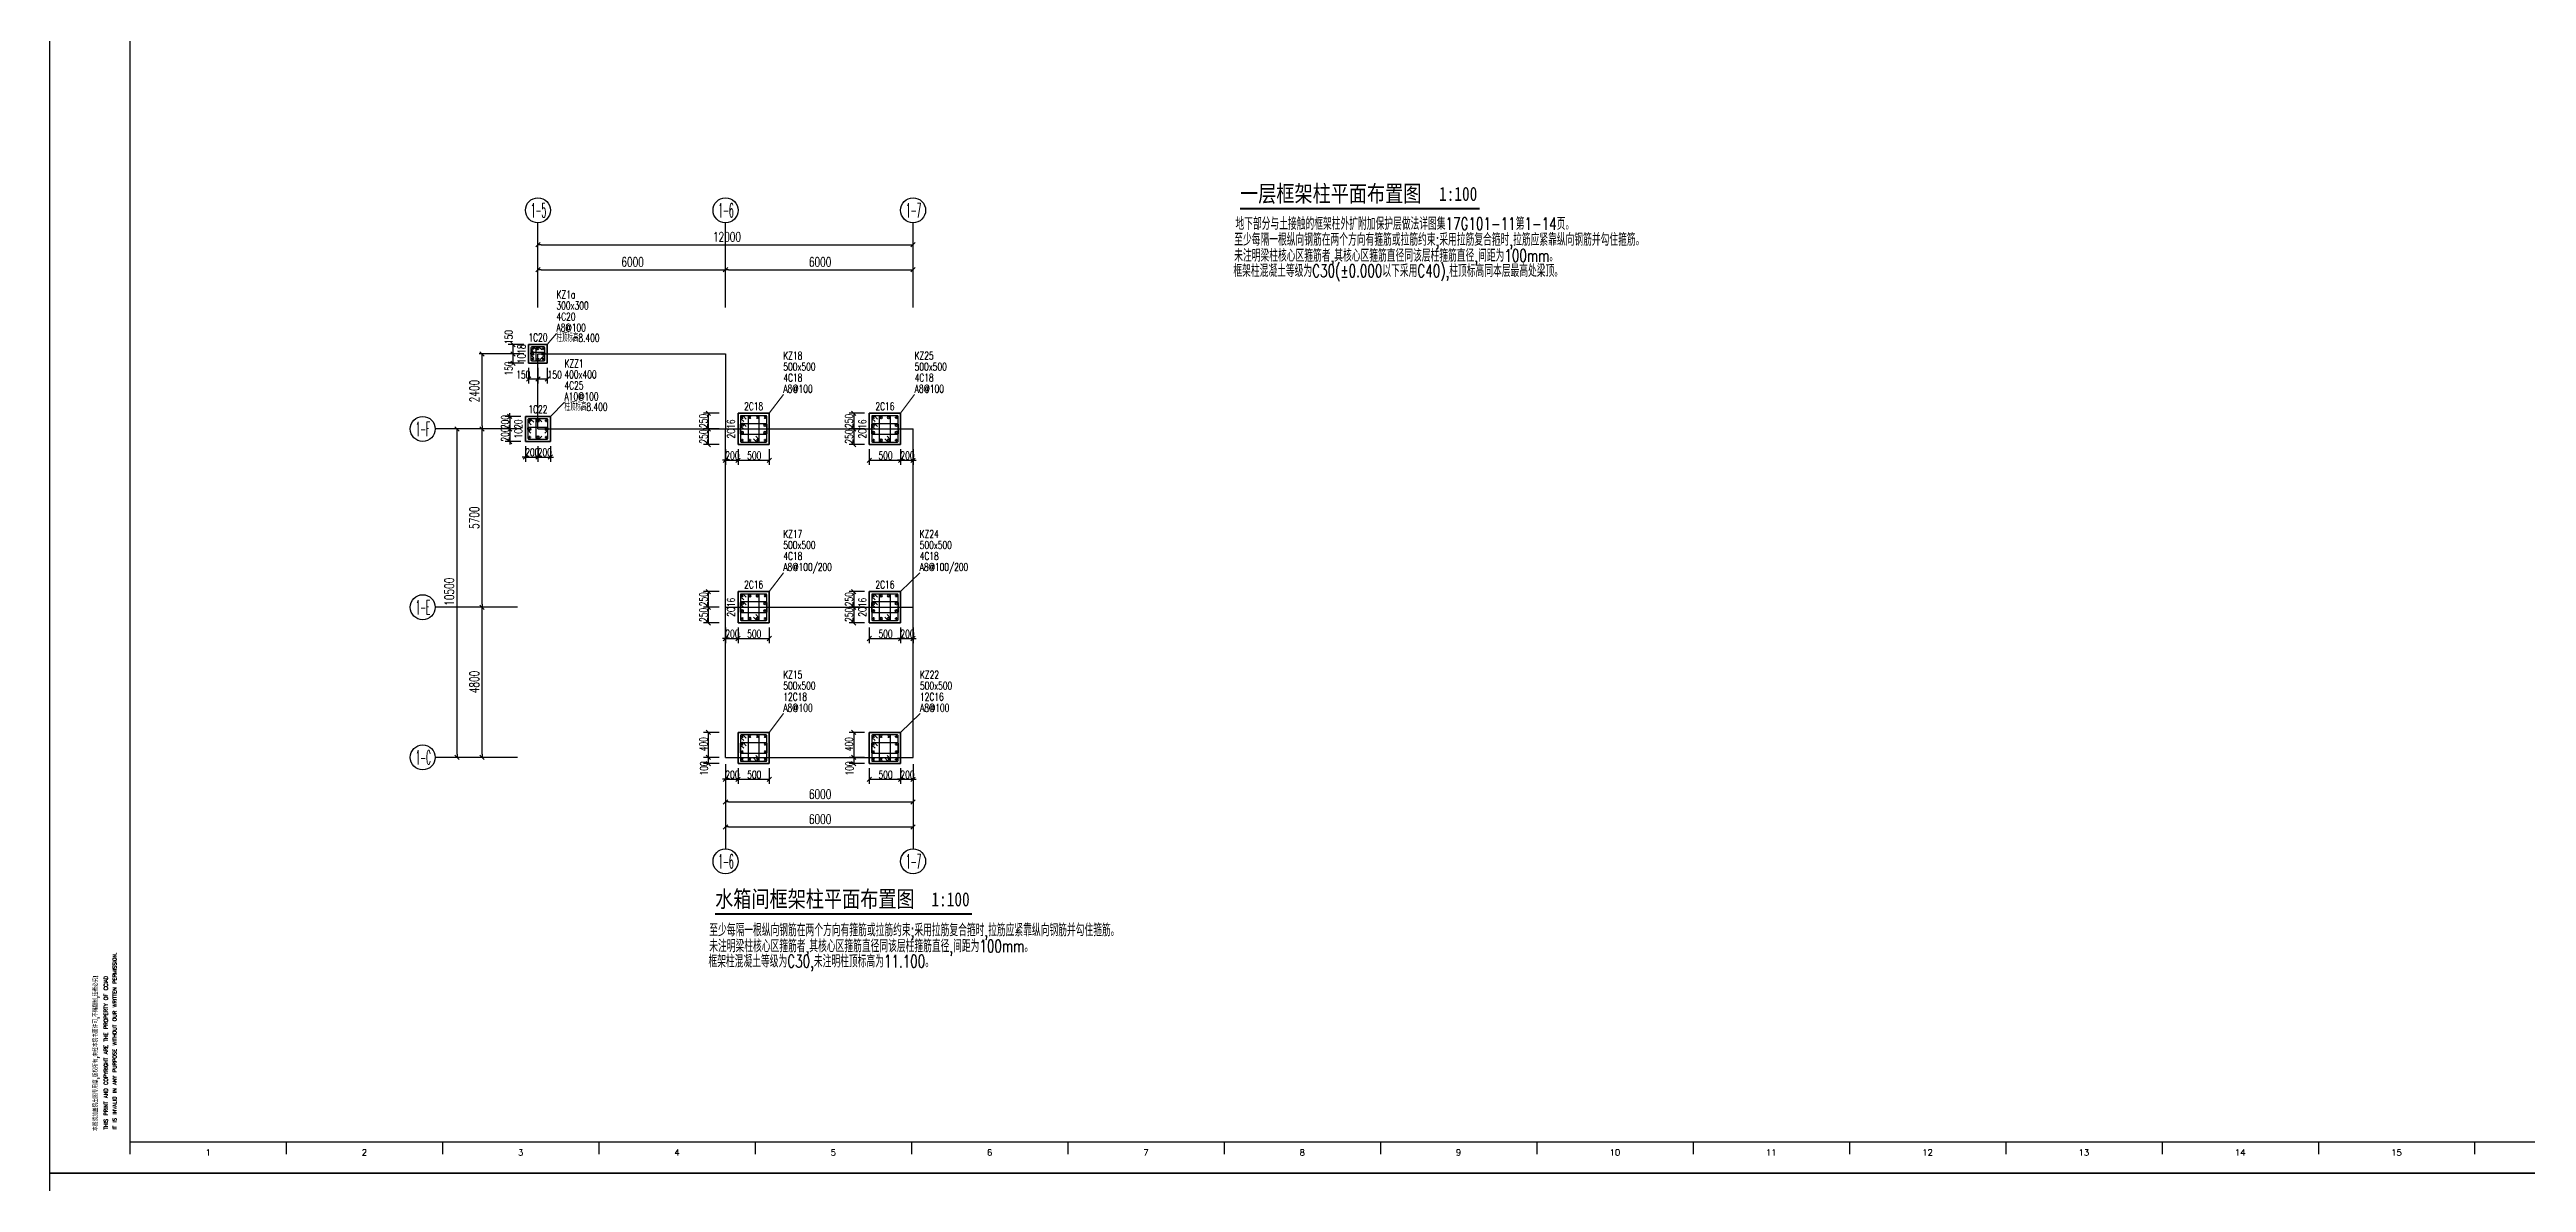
# Model space of a CAD drawing. Header units: inches. Extents: x 18712 to 314639, y 0 to 420500.
# Drawn here: x 18712 to 97940, y 167902 to 204118 of the extents above; entities that cross this region are included whole.
import ezdxf
from ezdxf.enums import TextEntityAlignment as Align
from ezdxf.lldxf.tags import DXFTag

# ---------------------------------------------------------------- set-up
doc = ezdxf.new("R2010")
doc.units = ezdxf.units.IN
doc.header["$LTSCALE"] = 1000
doc.header["$MEASUREMENT"] = 0
doc.layers.get('0').update_dxf_attribs({"true_color": 0xffffff})
for name, color, linetype, true_color in [('AXIS_TEXT', 7, 'Continuous', 0xffffff), ('DIM', 3, 'Continuous', 0x00ff00), ('DIM_SYMB', 3, 'Continuous', 0x00ff00), ('DOTE', 1, 'DOTE', 0xff0000), ('NUM', 7, 'Continuous', 0xffffff), ('PUB_TEXT', 7, 'Continuous', 0xffffff), ('TK', 7, 'Continuous', 0xffffff), ('TK-TEXT', 4, 'Continuous', 0x00ffff), ('ZG-图号', 2, 'Continuous', 0xffff00), ('ZG-图名', 1, 'Continuous', 0xff0000), ('ZG-图框层', 4, 'Continuous', 0x00ffff), ('柱原位标注', 7, 'Continuous', 0xffffff), ('柱名称编号', 2, 'Continuous', 0xffff00), ('柱尺寸标注', 3, 'Continuous', 0x00ff00), ('柱标注引线', 2, 'Continuous', 0xffff00), ('柱箍筋', 1, 'Continuous', 0xff0000), ('柱纵筋', 1, 'Continuous', 0xff0000), ('柱集中标注', 2, 'Continuous', 0xffff00), ('砼柱', 2, 'Continuous', 0xffff00)]:
    doc.layers.add(name, color=color, linetype=linetype, true_color=true_color)
doc.styles.add('-宋体', font='simsun.ttc', dxfattribs={"height": 0.2, "bigfont": 'gbcbig.shx'})
doc.styles.add('_TCH_AXIS', font='txt.shx', dxfattribs={"height": 0.2, "bigfont": 'GBCBIG.shx'})
doc.styles.add('CCIAD-图框(会签栏)', font='txt.shx', dxfattribs={"height": 0.2, "bigfont": 'gbcbig.shx'})
doc.styles.add('ISOCP', font='txt.shx', dxfattribs={"height": 0.2, "bigfont": 'gbcbig.shx'})
doc.styles.add('TSSD_Dimension', font='txt.shx', dxfattribs={"height": 0.2, "bigfont": 'gbcbig.shx'})
doc.styles.add('TSSD_Norm', font='txt.shx', dxfattribs={"height": 0.2, "bigfont": 'gbcbig.shx'})
doc.styles.add('TSSD_Rein', font='txt.shx', dxfattribs={"height": 0.2, "bigfont": 'gbcbig.shx'})
tags = doc.linetypes.add('DOTE', pattern=[2.42, 2, -0.2, 0.02, -0.2]).pattern_tags.tags
tags[10:11] = [DXFTag(74, 4), DXFTag(75, 0), DXFTag(340, '0'), DXFTag(46, 0.0), DXFTag(50, 0.0), DXFTag(44, 0.0), DXFTag(45, 0.0)]
tags[8:9] = [DXFTag(74, 4), DXFTag(75, 0), DXFTag(340, '0'), DXFTag(46, 0.0), DXFTag(50, 0.0), DXFTag(44, 0.0), DXFTag(45, 0.0)]
tags[6:7] = [DXFTag(74, 4), DXFTag(75, 0), DXFTag(340, '0'), DXFTag(46, 0.0), DXFTag(50, 0.0), DXFTag(44, 0.0), DXFTag(45, 0.0)]
tags[4:5] = [DXFTag(74, 4), DXFTag(75, 0), DXFTag(340, '0'), DXFTag(46, 0.0), DXFTag(50, 0.0), DXFTag(44, 0.0), DXFTag(45, 0.0)]

# ---------------------------------------------------------------- blocks, each defined once
blk = doc.blocks.new('A$C6f5e09ec')
at = {"layer": 'DIM', "lineweight": -3}
for p, q in [((-96878, -55426), (-96878, -52721)), ((-90878, -55426), (-90878, -52721)), ((-84878, -55426), (-84878, -52721)), ((-97534, -59310), (-100163, -59310)), ((-97534, -65010), (-100163, -65010)), ((-97534, -69810), (-100163, -69810)), ((-90878, -70029), (-90878, -72734)), ((-84878, -70029), (-84878, -72734))]:
    blk.add_line(p, q, dxfattribs=at)
at = {"layer": 'DIM', "color": 3, "lineweight": -3, "true_color": 0x00ff00}
for p, q in [((-96808, -53351), (-96948, -53491)), ((-96878, -54755), (-96878, -53321)), ((-96778, -53421), (-96878, -53421)), ((-96778, -53421), (-84978, -53421)), ((-84978, -53421), (-84878, -53421)), ((-84948, -53491), (-84808, -53351)), ((-84878, -54755), (-84878, -53321)), ((-96808, -54151), (-96948, -54291)), ((-96878, -55176), (-96878, -54121)), ((-96778, -54221), (-96878, -54221)), ((-96778, -54221), (-90978, -54221)), ((-90978, -54221), (-90878, -54221)), ((-90948, -54291), (-90808, -54151)), ((-90808, -54151), (-90948, -54291)), ((-90878, -55176), (-90878, -54121)), ((-90878, -55176), (-90878, -54121)), ((-90778, -54221), (-90878, -54221)), ((-90778, -54221), (-84978, -54221)), ((-84978, -54221), (-84878, -54221)), ((-84948, -54291), (-84808, -54151)), ((-84878, -55176), (-84878, -54121)), ((-97784, -56910), (-98763, -56910)), ((-98593, -56980), (-98733, -56840)), ((-98663, -57010), (-98663, -56910)), ((-98663, -59210), (-98663, -57010)), ((-97987, -59310), (-99563, -59310)), ((-99393, -59380), (-99533, -59240)), ((-99463, -59410), (-99463, -59310)), ((-99463, -69710), (-99463, -59410)), ((-97784, -59310), (-98763, -59310)), ((-97784, -59310), (-98763, -59310)), ((-98593, -59380), (-98733, -59240)), ((-98733, -59240), (-98593, -59380)), ((-98663, -59210), (-98663, -59310)), ((-98663, -59410), (-98663, -59310)), ((-98663, -64910), (-98663, -59410)), ((-98593, -65080), (-98733, -64940)), ((-98733, -64940), (-98593, -65080)), ((-98663, -64910), (-98663, -65010)), ((-97784, -65010), (-98763, -65010)), ((-97784, -65010), (-98763, -65010)), ((-98663, -65110), (-98663, -65010)), ((-98663, -69710), (-98663, -65110)), ((-99463, -69710), (-99463, -69810)), ((-98663, -69710), (-98663, -69810)), ((-97784, -69810), (-99563, -69810)), ((-99533, -69740), (-99393, -69880)), ((-97784, -69810), (-98763, -69810)), ((-98733, -69740), (-98593, -69880)), ((-90878, -70279), (-90878, -71334)), ((-84878, -70279), (-84878, -71334)), ((-90808, -71164), (-90948, -71304)), ((-90878, -70835), (-90878, -72134)), ((-90778, -71234), (-90878, -71234)), ((-90778, -71234), (-84978, -71234)), ((-84978, -71234), (-84878, -71234)), ((-84948, -71304), (-84808, -71164)), ((-84878, -70835), (-84878, -72134)), ((-90808, -71964), (-90948, -72104)), ((-90778, -72034), (-90878, -72034)), ((-90778, -72034), (-84978, -72034)), ((-84978, -72034), (-84878, -72034)), ((-84948, -72104), (-84808, -71964))]:
    blk.add_line(p, q, dxfattribs=at)
for centre in [(-96878, -52321), (-90878, -52321), (-84878, -52321), (-100563, -59310), (-100563, -65010), (-100563, -69810), (-90878, -73134), (-84878, -73134)]:
    blk.add_circle(centre, 400, dxfattribs=at)
at = {"layer": 'DIM_SYMB', "lineweight": -3}
for p, q in [((-74419, -52251), (-66757, -52251)), ((-74419, -52271), (-66757, -52271)), ((-91210, -74802), (-82994, -74802)), ((-91210, -74822), (-82994, -74822))]:
    blk.add_line(p, q, dxfattribs=at)
at = {"layer": 'DOTE', "lineweight": -3}
for p, q in [((-96878, -59310), (-96878, -56910)), ((-96878, -56910), (-90878, -56910)), ((-90878, -56910), (-90878, -59310)), ((-96878, -59310), (-90878, -59310)), ((-90878, -65010), (-90878, -59310)), ((-90878, -59310), (-87878, -59310)), ((-87878, -59310), (-84878, -59310)), ((-84878, -65010), (-84878, -59310)), ((-90878, -65010), (-87878, -65010)), ((-90878, -69810), (-90878, -65010)), ((-87878, -65010), (-84878, -65010)), ((-84878, -69810), (-84878, -65010)), ((-90878, -69810), (-87878, -69810)), ((-87878, -69810), (-84878, -69810))]:
    blk.add_line(p, q, dxfattribs=at)
at = {"layer": 'TK', "lineweight": -3}
for p, q in [((-109929, 0), (-109929, -82100)), ((-109929, -81709), (-109929, -82100)), ((-109929, -82100), (-109929, -82491)), ((-109929, -82100), (5471, -82100)), ((-104929, -82100), (-104929, -82491)), ((-99929, -82100), (-99929, -82491)), ((-94929, -82100), (-94929, -82491)), ((-89929, -82100), (-89929, -82491)), ((-84929, -82100), (-84929, -82491)), ((-79929, -82100), (-79929, -82491)), ((-74929, -82100), (-74929, -82491)), ((-69929, -82100), (-69929, -82491)), ((-64929, -82100), (-64929, -82491)), ((-59929, -82100), (-59929, -82491)), ((-54929, -82100), (-54929, -82491)), ((-49929, -82100), (-49929, -82491)), ((-44929, -82100), (-44929, -82491)), ((-39929, -82100), (-39929, -82491)), ((-34929, -82100), (-34929, -82491))]:
    blk.add_line(p, q, dxfattribs=at)
at = {"layer": 'ZG-图框层', "lineweight": -3}
for p, q in [((-109929, 0), (-109929, -82100)), ((-109929, -82100), (5471, -82100))]:
    blk.add_line(p, q, dxfattribs=at)
at = {"layer": '柱尺寸标注', "color": 3, "lineweight": -3, "true_color": 0x00ff00}
for p, q in [((-97328, -56610), (-97828, -56610)), ((-97328, -56910), (-97828, -56910)), ((-97328, -56910), (-97828, -56910)), ((-97678, -56610), (-97678, -56910)), ((-97678, -56910), (-97678, -57210)), ((-97328, -57210), (-97828, -57210)), ((-97178, -57360), (-97178, -57860)), ((-97178, -57710), (-96878, -57710)), ((-96878, -57360), (-96878, -57860)), ((-96878, -57360), (-96878, -57860)), ((-96878, -57710), (-96578, -57710)), ((-96578, -57360), (-96578, -57860)), ((-97428, -58910), (-97928, -58910)), ((-97428, -59310), (-97928, -59310)), ((-97428, -59310), (-97928, -59310)), ((-97778, -58910), (-97778, -58810)), ((-97778, -58910), (-97778, -59310)), ((-97778, -59310), (-97778, -59210)), ((-97778, -59310), (-97778, -59410)), ((-97778, -59310), (-97778, -59710)), ((-91081, -58810), (-91581, -58810)), ((-91081, -59310), (-91581, -59310)), ((-91081, -59310), (-91581, -59310)), ((-91431, -58810), (-91431, -59310)), ((-91431, -59310), (-91431, -59810)), ((-86428, -58810), (-86928, -58810)), ((-86428, -59310), (-86928, -59310)), ((-86428, -59310), (-86928, -59310)), ((-86778, -58810), (-86778, -59310)), ((-86778, -59310), (-86778, -59810)), ((-97428, -59710), (-97928, -59710)), ((-97778, -59710), (-97778, -59810)), ((-97278, -60210), (-97378, -60210)), ((-97278, -59860), (-97278, -60360)), ((-97278, -60210), (-96878, -60210)), ((-96878, -60210), (-96978, -60210)), ((-96878, -59860), (-96878, -60360)), ((-96878, -59860), (-96878, -60360)), ((-96878, -60210), (-96778, -60210)), ((-96878, -60210), (-96478, -60210)), ((-96478, -59860), (-96478, -60360)), ((-96478, -60210), (-96378, -60210)), ((-91081, -59810), (-91581, -59810)), ((-90878, -59960), (-90878, -60460)), ((-90478, -59960), (-90478, -60460)), ((-90478, -59960), (-90478, -60460)), ((-89478, -59960), (-89478, -60460)), ((-86428, -59810), (-86928, -59810)), ((-86278, -59960), (-86278, -60460)), ((-85278, -59960), (-85278, -60460)), ((-85278, -59960), (-85278, -60460)), ((-84878, -59960), (-84878, -60460)), ((-90878, -60310), (-90978, -60310)), ((-90878, -60310), (-90478, -60310)), ((-90478, -60310), (-90378, -60310)), ((-90478, -60310), (-89478, -60310)), ((-86278, -60310), (-85278, -60310)), ((-85278, -60310), (-85378, -60310)), ((-85278, -60310), (-84878, -60310)), ((-84878, -60310), (-84778, -60310)), ((-91081, -64510), (-91581, -64510)), ((-91431, -64510), (-91431, -65010)), ((-86428, -64510), (-86928, -64510)), ((-86778, -64510), (-86778, -65010)), ((-91081, -65010), (-91581, -65010)), ((-91081, -65010), (-91581, -65010)), ((-91081, -65510), (-91581, -65510)), ((-91431, -65010), (-91431, -65510)), ((-90878, -65660), (-90878, -66160)), ((-90478, -65660), (-90478, -66160)), ((-90478, -65660), (-90478, -66160)), ((-89478, -65660), (-89478, -66160)), ((-86428, -65010), (-86928, -65010)), ((-86428, -65010), (-86928, -65010)), ((-86428, -65510), (-86928, -65510)), ((-86778, -65010), (-86778, -65510)), ((-86278, -65660), (-86278, -66160)), ((-85278, -65660), (-85278, -66160)), ((-85278, -65660), (-85278, -66160)), ((-84878, -65660), (-84878, -66160)), ((-90878, -66010), (-90978, -66010)), ((-90878, -66010), (-90478, -66010)), ((-90478, -66010), (-90378, -66010)), ((-90478, -66010), (-89478, -66010)), ((-86278, -66010), (-85278, -66010)), ((-85278, -66010), (-85378, -66010)), ((-85278, -66010), (-84878, -66010)), ((-84878, -66010), (-84778, -66010)), ((-91081, -69010), (-91581, -69010)), ((-91431, -69010), (-91431, -69810)), ((-86428, -69010), (-86928, -69010)), ((-86778, -69010), (-86778, -69810)), ((-91081, -69810), (-91581, -69810)), ((-91081, -69810), (-91581, -69810)), ((-91081, -70010), (-91581, -70010)), ((-91431, -69810), (-91431, -70010)), ((-90878, -70510), (-90978, -70510)), ((-90878, -70160), (-90878, -70660)), ((-90878, -70510), (-90478, -70510)), ((-90478, -70160), (-90478, -70660)), ((-90478, -70160), (-90478, -70660)), ((-90478, -70510), (-90378, -70510)), ((-90478, -70510), (-89478, -70510)), ((-89478, -70160), (-89478, -70660)), ((-86428, -69810), (-86928, -69810)), ((-86428, -69810), (-86928, -69810)), ((-86428, -70010), (-86928, -70010)), ((-86778, -69810), (-86778, -70010)), ((-86278, -70160), (-86278, -70660)), ((-86278, -70510), (-85278, -70510)), ((-85278, -70510), (-85378, -70510)), ((-85278, -70160), (-85278, -70660)), ((-85278, -70160), (-85278, -70660)), ((-85278, -70510), (-84878, -70510)), ((-84878, -70160), (-84878, -70660)), ((-84878, -70510), (-84778, -70510))]:
    blk.add_line(p, q, dxfattribs=at)
at = {"layer": '柱尺寸标注', "color": 3, "linetype": 'ByBlock', "lineweight": -3, "true_color": 0x00ff00}
for p, q in [((-97608, -56681), (-97749, -56540)), ((-97749, -56840), (-97608, -56981)), ((-97608, -56981), (-97749, -56840)), ((-97749, -57140), (-97608, -57281)), ((-97108, -57640), (-97249, -57781)), ((-96949, -57781), (-96808, -57640)), ((-96808, -57640), (-96949, -57781)), ((-96649, -57781), (-96508, -57640)), ((-97849, -58840), (-97708, -58981)), ((-97708, -59381), (-97849, -59240)), ((-97849, -59240), (-97708, -59381)), ((-91361, -58881), (-91502, -58740)), ((-91502, -59240), (-91361, -59381)), ((-91361, -59381), (-91502, -59240)), ((-86708, -58881), (-86849, -58740)), ((-86849, -59240), (-86708, -59381)), ((-86708, -59381), (-86849, -59240)), ((-97708, -59781), (-97849, -59640)), ((-97349, -60281), (-97208, -60140)), ((-96808, -60140), (-96949, -60281)), ((-96949, -60281), (-96808, -60140)), ((-96408, -60140), (-96549, -60281)), ((-91502, -59740), (-91361, -59881)), ((-86849, -59740), (-86708, -59881)), ((-90949, -60381), (-90808, -60240)), ((-90408, -60240), (-90549, -60381)), ((-90408, -60240), (-90549, -60381)), ((-89549, -60381), (-89408, -60240)), ((-86208, -60240), (-86349, -60381)), ((-85349, -60381), (-85208, -60240)), ((-85349, -60381), (-85208, -60240)), ((-84808, -60240), (-84949, -60381)), ((-91361, -64581), (-91502, -64440)), ((-91502, -64940), (-91361, -65081)), ((-91361, -65081), (-91502, -64940)), ((-86708, -64581), (-86849, -64440)), ((-86849, -64940), (-86708, -65081)), ((-86708, -65081), (-86849, -64940)), ((-91502, -65440), (-91361, -65581)), ((-86849, -65440), (-86708, -65581)), ((-90949, -66081), (-90808, -65940)), ((-90408, -65940), (-90549, -66081)), ((-90408, -65940), (-90549, -66081)), ((-89549, -66081), (-89408, -65940)), ((-86208, -65940), (-86349, -66081)), ((-85349, -66081), (-85208, -65940)), ((-85349, -66081), (-85208, -65940)), ((-84808, -65940), (-84949, -66081)), ((-91361, -69081), (-91502, -68940)), ((-86708, -69081), (-86849, -68940)), ((-91502, -69740), (-91361, -69881)), ((-91361, -69881), (-91502, -69740)), ((-91502, -69940), (-91361, -70081)), ((-90949, -70581), (-90808, -70440)), ((-90408, -70440), (-90549, -70581)), ((-90408, -70440), (-90549, -70581)), ((-89549, -70581), (-89408, -70440)), ((-86849, -69740), (-86708, -69881)), ((-86708, -69881), (-86849, -69740)), ((-86849, -69940), (-86708, -70081)), ((-86208, -70440), (-86349, -70581)), ((-85349, -70581), (-85208, -70440)), ((-85349, -70581), (-85208, -70440)), ((-84808, -70440), (-84949, -70581))]:
    blk.add_line(p, q, dxfattribs=at)
at = {"layer": '柱标注引线', "lineweight": 18}
for p, q in [((-96578, -56610), (-96283, -56256)), ((-96478, -58910), (-96028, -58458)), ((-89478, -58810), (-89028, -58210)), ((-85278, -58810), (-84828, -58210)), ((-89478, -64510), (-89028, -63910)), ((-85278, -64510), (-84666, -63910)), ((-89478, -69010), (-89028, -68410)), ((-85278, -69010), (-84656, -68410))]:
    blk.add_line(p, q, dxfattribs=at)
at = {"layer": '柱箍筋', "lineweight": 25}
for p, q in [((-97101, -56713), (-97101, -57108)), ((-97101, -56713), (-97101, -56759)), ((-97101, -56924), (-97101, -56878)), ((-97094, -56777), (-96996, -56875)), ((-97005, -57040), (-97094, -56952)), ((-97030, -56688), (-97076, -56688)), ((-96681, -56688), (-97076, -56688)), ((-97076, -56853), (-96681, -56853)), ((-96914, -56793), (-97012, -56695)), ((-96936, -57108), (-96936, -56713)), ((-96911, -56688), (-96865, -56688)), ((-96837, -56695), (-96749, -56784)), ((-96749, -57037), (-96837, -57126)), ((-96663, -56952), (-96752, -57040)), ((-96656, -57108), (-96656, -56713)), ((-96656, -56878), (-96656, -56924)), ((-97076, -57133), (-96681, -57133)), ((-96865, -57133), (-96911, -57133)), ((-97201, -59013), (-97201, -59608)), ((-97201, -59013), (-97201, -59059)), ((-97201, -59324), (-97201, -59278)), ((-97194, -59077), (-97096, -59175)), ((-97105, -59440), (-97194, -59352)), ((-97130, -58988), (-97176, -58988)), ((-96581, -58988), (-97176, -58988)), ((-97176, -59253), (-96581, -59253)), ((-97014, -59093), (-97112, -58995)), ((-96936, -59608), (-96936, -59013)), ((-96911, -58988), (-96865, -58988)), ((-96837, -58995), (-96749, -59084)), ((-96563, -59352), (-96652, -59440)), ((-96556, -59608), (-96556, -59013)), ((-96556, -59278), (-96556, -59324)), ((-90401, -58913), (-90401, -59708)), ((-90401, -58913), (-90401, -58959)), ((-90401, -59202), (-90401, -59156)), ((-90401, -59465), (-90401, -59156)), ((-90394, -58977), (-90296, -59075)), ((-90296, -59318), (-90394, -59220)), ((-90330, -58888), (-90376, -58888)), ((-89581, -58888), (-90376, -58888)), ((-90376, -59131), (-89581, -59131)), ((-90376, -59131), (-90330, -59131)), ((-90214, -58993), (-90312, -58895)), ((-90312, -59139), (-90214, -59237)), ((-90158, -58913), (-90158, -59708)), ((-89824, -58888), (-90133, -58888)), ((-89799, -59708), (-89799, -58913)), ((-89556, -59708), (-89556, -58913)), ((-89556, -59156), (-89556, -59465)), ((-86201, -58913), (-86201, -59708)), ((-86201, -58913), (-86201, -58959)), ((-86201, -59202), (-86201, -59156)), ((-86201, -59465), (-86201, -59156)), ((-86194, -58977), (-86096, -59075)), ((-86096, -59318), (-86194, -59220)), ((-86130, -58888), (-86176, -58888)), ((-85381, -58888), (-86176, -58888)), ((-86176, -59131), (-85381, -59131)), ((-86176, -59131), (-86130, -59131)), ((-86014, -58993), (-86112, -58895)), ((-86112, -59139), (-86014, -59237)), ((-85958, -58913), (-85958, -59708)), ((-85624, -58888), (-85933, -58888)), ((-85599, -59708), (-85599, -58913)), ((-85356, -59708), (-85356, -58913)), ((-85356, -59156), (-85356, -59465)), ((-97176, -59633), (-96581, -59633)), ((-96865, -59633), (-96911, -59633)), ((-96749, -59537), (-96837, -59626)), ((-89581, -59490), (-90376, -59490)), ((-90376, -59733), (-89581, -59733)), ((-90133, -59733), (-89824, -59733)), ((-89986, -59628), (-89888, -59726)), ((-89807, -59644), (-89904, -59546)), ((-89870, -59733), (-89824, -59733)), ((-89799, -59708), (-89799, -59662)), ((-85381, -59490), (-86176, -59490)), ((-86176, -59733), (-85381, -59733)), ((-85933, -59733), (-85624, -59733)), ((-85786, -59628), (-85688, -59726)), ((-85607, -59644), (-85704, -59546)), ((-85670, -59733), (-85624, -59733)), ((-85599, -59708), (-85599, -59662)), ((-90401, -64613), (-90401, -65408)), ((-90401, -64613), (-90401, -64659)), ((-90401, -64902), (-90401, -64856)), ((-90401, -65165), (-90401, -64856)), ((-90394, -64677), (-90296, -64775)), ((-90296, -65018), (-90394, -64920)), ((-90330, -64588), (-90376, -64588)), ((-89581, -64588), (-90376, -64588)), ((-90376, -64831), (-89581, -64831)), ((-90376, -64831), (-90330, -64831)), ((-90214, -64693), (-90312, -64595)), ((-90312, -64839), (-90214, -64937)), ((-90158, -64613), (-90158, -65408)), ((-89824, -64588), (-90133, -64588)), ((-89799, -65408), (-89799, -64613)), ((-89556, -65408), (-89556, -64613)), ((-89556, -64856), (-89556, -65165)), ((-86201, -64613), (-86201, -65408)), ((-86201, -64613), (-86201, -64659)), ((-86201, -64902), (-86201, -64856)), ((-86201, -65165), (-86201, -64856)), ((-86194, -64677), (-86096, -64775)), ((-86096, -65018), (-86194, -64920)), ((-86130, -64588), (-86176, -64588)), ((-85381, -64588), (-86176, -64588)), ((-86176, -64831), (-85381, -64831)), ((-86176, -64831), (-86130, -64831)), ((-86014, -64693), (-86112, -64595)), ((-86112, -64839), (-86014, -64937)), ((-85958, -64613), (-85958, -65408)), ((-85624, -64588), (-85933, -64588)), ((-85599, -65408), (-85599, -64613)), ((-85356, -65408), (-85356, -64613)), ((-85356, -64856), (-85356, -65165)), ((-89581, -65190), (-90376, -65190)), ((-90376, -65433), (-89581, -65433)), ((-90133, -65433), (-89824, -65433)), ((-89986, -65328), (-89888, -65426)), ((-89807, -65344), (-89904, -65246)), ((-89870, -65433), (-89824, -65433)), ((-89799, -65408), (-89799, -65362)), ((-85381, -65190), (-86176, -65190)), ((-86176, -65433), (-85381, -65433)), ((-85933, -65433), (-85624, -65433)), ((-85786, -65328), (-85688, -65426)), ((-85607, -65344), (-85704, -65246)), ((-85670, -65433), (-85624, -65433)), ((-85599, -65408), (-85599, -65362)), ((-90401, -69113), (-90401, -69908)), ((-90401, -69113), (-90401, -69159)), ((-90401, -69402), (-90401, -69356)), ((-90401, -69665), (-90401, -69356)), ((-90394, -69177), (-90296, -69275)), ((-90296, -69518), (-90394, -69420)), ((-90330, -69088), (-90376, -69088)), ((-89581, -69088), (-90376, -69088)), ((-90376, -69331), (-89581, -69331)), ((-90376, -69331), (-90330, -69331)), ((-89581, -69690), (-90376, -69690)), ((-90214, -69193), (-90312, -69095)), ((-90312, -69339), (-90214, -69437)), ((-90158, -69113), (-90158, -69908)), ((-89824, -69088), (-90133, -69088)), ((-89799, -69908), (-89799, -69113)), ((-89556, -69908), (-89556, -69113)), ((-89556, -69356), (-89556, -69665)), ((-86201, -69113), (-86201, -69908)), ((-86201, -69113), (-86201, -69159)), ((-86201, -69402), (-86201, -69356)), ((-86201, -69665), (-86201, -69356)), ((-86194, -69177), (-86096, -69275)), ((-86096, -69518), (-86194, -69420)), ((-86130, -69088), (-86176, -69088)), ((-85381, -69088), (-86176, -69088)), ((-86176, -69331), (-85381, -69331)), ((-86176, -69331), (-86130, -69331)), ((-85381, -69690), (-86176, -69690)), ((-86014, -69193), (-86112, -69095)), ((-86112, -69339), (-86014, -69437)), ((-85958, -69113), (-85958, -69908)), ((-85624, -69088), (-85933, -69088)), ((-85599, -69908), (-85599, -69113)), ((-85356, -69908), (-85356, -69113)), ((-85356, -69356), (-85356, -69665)), ((-90376, -69933), (-89581, -69933)), ((-90133, -69933), (-89824, -69933)), ((-89986, -69828), (-89888, -69926)), ((-89807, -69844), (-89904, -69746)), ((-89870, -69933), (-89824, -69933)), ((-89799, -69908), (-89799, -69862)), ((-86176, -69933), (-85381, -69933)), ((-85933, -69933), (-85624, -69933)), ((-85786, -69828), (-85688, -69926)), ((-85607, -69844), (-85704, -69746)), ((-85670, -69933), (-85624, -69933)), ((-85599, -69908), (-85599, -69862))]:
    blk.add_line(p, q, dxfattribs=at)
for centre, radius, start, end in [((-97076, -56713), 25, 90, 180), ((-97076, -56713), 25, 90, 180), ((-97076, -56759), 25, 180, 225), ((-97076, -56878), 25, 90, 180), ((-97045, -56924), 56.1, 179.67153, 209.60609), ((-97030, -56713), 25, 45, 90), ((-96911, -56713), 25, 90, 180), ((-96865, -56744), 56.1, 60.39391, 90.32847), ((-96681, -56713), 25, 360, 90), ((-96681, -56878), 25, 360, 90), ((-96712, -56924), 56.1, 330.39391, 0.32847), ((-97076, -57108), 25, 180, 270), ((-96911, -57108), 25, 180, 270), ((-96865, -57077), 56.1, 269.67153, 299.60609), ((-96681, -57108), 25, 270, 0), ((-97176, -59013), 25, 90, 180), ((-97176, -59013), 25, 90, 180), ((-97176, -59059), 25, 180, 225), ((-97176, -59278), 25, 90, 180), ((-97145, -59324), 56.1, 179.67153, 209.60609), ((-97130, -59013), 25, 45, 90), ((-96911, -59013), 25, 90, 180), ((-96865, -59044), 56.1, 60.39391, 90.32847), ((-96581, -59013), 25, 360, 90), ((-96581, -59278), 25, 360, 90), ((-96612, -59324), 56.1, 330.39391, 0.32847), ((-90376, -58913), 25, 90, 180), ((-90376, -58913), 25, 90, 180), ((-90376, -58959), 25, 180, 225), ((-90376, -59156), 25, 90, 180), ((-90376, -59156), 25, 90, 180), ((-90376, -59202), 25, 180, 225), ((-90330, -58913), 25, 45, 90), ((-90330, -59156), 25, 45, 90), ((-90133, -58913), 25, 90, 180), ((-89824, -58913), 25, 360, 90), ((-89581, -58913), 25, 360, 90), ((-89581, -59156), 25, 360, 90), ((-86176, -58913), 25, 90, 180), ((-86176, -58913), 25, 90, 180), ((-86176, -58959), 25, 180, 225), ((-86176, -59156), 25, 90, 180), ((-86176, -59156), 25, 90, 180), ((-86176, -59202), 25, 180, 225), ((-86130, -58913), 25, 45, 90), ((-86130, -59156), 25, 45, 90), ((-85933, -58913), 25, 90, 180), ((-85624, -58913), 25, 360, 90), ((-85381, -58913), 25, 360, 90), ((-85381, -59156), 25, 360, 90), ((-97176, -59608), 25, 180, 270), ((-96911, -59608), 25, 180, 270), ((-96865, -59577), 56.1, 269.67153, 299.60609), ((-96581, -59608), 25, 270, 0), ((-90376, -59465), 25, 180, 270), ((-90376, -59708), 25, 180, 270), ((-90133, -59708), 25, 180, 270), ((-89870, -59708), 25, 225, 270), ((-89824, -59708), 25, 270, 0), ((-89824, -59708), 25, 270, 0), ((-89824, -59662), 25, 0, 45), ((-89581, -59465), 25, 270, 0), ((-89581, -59708), 25, 270, 0), ((-86176, -59465), 25, 180, 270), ((-86176, -59708), 25, 180, 270), ((-85933, -59708), 25, 180, 270), ((-85670, -59708), 25, 225, 270), ((-85624, -59708), 25, 270, 0), ((-85624, -59708), 25, 270, 0), ((-85624, -59662), 25, 0, 45), ((-85381, -59465), 25, 270, 0), ((-85381, -59708), 25, 270, 0), ((-90376, -64613), 25, 90, 180), ((-90376, -64613), 25, 90, 180), ((-90376, -64659), 25, 180, 225), ((-90376, -64856), 25, 90, 180), ((-90376, -64856), 25, 90, 180), ((-90376, -64902), 25, 180, 225), ((-90330, -64613), 25, 45, 90), ((-90330, -64856), 25, 45, 90), ((-90133, -64613), 25, 90, 180), ((-89824, -64613), 25, 360, 90), ((-89581, -64613), 25, 360, 90), ((-89581, -64856), 25, 360, 90), ((-86176, -64613), 25, 90, 180), ((-86176, -64613), 25, 90, 180), ((-86176, -64659), 25, 180, 225), ((-86176, -64856), 25, 90, 180), ((-86176, -64856), 25, 90, 180), ((-86176, -64902), 25, 180, 225), ((-86130, -64613), 25, 45, 90), ((-86130, -64856), 25, 45, 90), ((-85933, -64613), 25, 90, 180), ((-85624, -64613), 25, 360, 90), ((-85381, -64613), 25, 360, 90), ((-85381, -64856), 25, 360, 90), ((-90376, -65165), 25, 180, 270), ((-90376, -65408), 25, 180, 270), ((-90133, -65408), 25, 180, 270), ((-89870, -65408), 25, 225, 270), ((-89824, -65408), 25, 270, 0), ((-89824, -65408), 25, 270, 0), ((-89824, -65362), 25, 0, 45), ((-89581, -65165), 25, 270, 0), ((-89581, -65408), 25, 270, 0), ((-86176, -65165), 25, 180, 270), ((-86176, -65408), 25, 180, 270), ((-85933, -65408), 25, 180, 270), ((-85670, -65408), 25, 225, 270), ((-85624, -65408), 25, 270, 0), ((-85624, -65408), 25, 270, 0), ((-85624, -65362), 25, 0, 45), ((-85381, -65165), 25, 270, 0), ((-85381, -65408), 25, 270, 0), ((-90376, -69113), 25, 90, 180), ((-90376, -69113), 25, 90, 180), ((-90376, -69159), 25, 180, 225), ((-90376, -69356), 25, 90, 180), ((-90376, -69356), 25, 90, 180), ((-90376, -69402), 25, 180, 225), ((-90376, -69665), 25, 180, 270), ((-90330, -69113), 25, 45, 90), ((-90330, -69356), 25, 45, 90), ((-90133, -69113), 25, 90, 180), ((-89824, -69113), 25, 360, 90), ((-89581, -69113), 25, 360, 90), ((-89581, -69356), 25, 360, 90), ((-89581, -69665), 25, 270, 0), ((-86176, -69113), 25, 90, 180), ((-86176, -69113), 25, 90, 180), ((-86176, -69159), 25, 180, 225), ((-86176, -69356), 25, 90, 180), ((-86176, -69356), 25, 90, 180), ((-86176, -69402), 25, 180, 225), ((-86176, -69665), 25, 180, 270), ((-86130, -69113), 25, 45, 90), ((-86130, -69356), 25, 45, 90), ((-85933, -69113), 25, 90, 180), ((-85624, -69113), 25, 360, 90), ((-85381, -69113), 25, 360, 90), ((-85381, -69356), 25, 360, 90), ((-85381, -69665), 25, 270, 0), ((-90376, -69908), 25, 180, 270), ((-90133, -69908), 25, 180, 270), ((-89870, -69908), 25, 225, 270), ((-89824, -69908), 25, 270, 0), ((-89824, -69908), 25, 270, 0), ((-89824, -69862), 25, 0, 45), ((-89581, -69908), 25, 270, 0), ((-86176, -69908), 25, 180, 270), ((-85933, -69908), 25, 180, 270), ((-85670, -69908), 25, 225, 270), ((-85624, -69908), 25, 270, 0), ((-85624, -69908), 25, 270, 0), ((-85624, -69862), 25, 0, 45), ((-85381, -69908), 25, 270, 0)]:
    blk.add_arc(centre, radius, start, end, dxfattribs=at)
at = {"layer": '柱纵筋', "lineweight": 35}
for centre, start, end in [((-97043, -56910), 0, 180), ((-97043, -56910), 180, 0), ((-96713, -56910), 0, 180), ((-96713, -56910), 180, 0), ((-97143, -59310), 0, 180), ((-97143, -59310), 180, 0), ((-96878, -59045), 0, 180), ((-96878, -59045), 180, 0), ((-96613, -59310), 0, 180), ((-96613, -59310), 180, 0), ((-90343, -59189), 0, 180), ((-90343, -59189), 180, 0), ((-90343, -59432), 0, 180), ((-89613, -59189), 0, 180), ((-89613, -59189), 180, 0), ((-89613, -59432), 0, 180), ((-86143, -59189), 0, 180), ((-86143, -59189), 180, 0), ((-86143, -59432), 0, 180), ((-85900, -58945), 0, 180), ((-85900, -58945), 180, 0), ((-85657, -58945), 0, 180), ((-85657, -58945), 180, 0), ((-85413, -59189), 0, 180), ((-85413, -59189), 180, 0), ((-85413, -59432), 0, 180), ((-96878, -59575), 0, 180), ((-96878, -59575), 180, 0), ((-90343, -59432), 180, 0), ((-89613, -59432), 180, 0), ((-86143, -59432), 180, 0), ((-85900, -59675), 0, 180), ((-85900, -59675), 180, 0), ((-85657, -59675), 0, 180), ((-85657, -59675), 180, 0), ((-85413, -59432), 180, 0), ((-90343, -64889), 0, 180), ((-90343, -64889), 180, 0), ((-90100, -64645), 0, 180), ((-90100, -64645), 180, 0), ((-89857, -64645), 0, 180), ((-89857, -64645), 180, 0), ((-89613, -64889), 0, 180), ((-89613, -64889), 180, 0), ((-86143, -64889), 0, 180), ((-86143, -64889), 180, 0), ((-85900, -64645), 0, 180), ((-85900, -64645), 180, 0), ((-85657, -64645), 0, 180), ((-85657, -64645), 180, 0), ((-85413, -64889), 0, 180), ((-85413, -64889), 180, 0), ((-90343, -65132), 0, 180), ((-90343, -65132), 180, 0), ((-90100, -65375), 0, 180), ((-90100, -65375), 180, 0), ((-89857, -65375), 0, 180), ((-89857, -65375), 180, 0), ((-89613, -65132), 0, 180), ((-89613, -65132), 180, 0), ((-86143, -65132), 0, 180), ((-86143, -65132), 180, 0), ((-85900, -65375), 0, 180), ((-85900, -65375), 180, 0), ((-85657, -65375), 0, 180), ((-85657, -65375), 180, 0), ((-85413, -65132), 0, 180), ((-85413, -65132), 180, 0)]:
    blk.add_arc(centre, 35, start, end, dxfattribs=at)
at = {"layer": '柱纵筋', "lineweight": 70}
for centre, start, end in [((-97043, -56745), 0, 180), ((-97043, -56745), 180, 0), ((-96878, -56745), 0, 180), ((-96878, -56745), 180, 0), ((-96713, -56745), 0, 180), ((-96713, -56745), 180, 0), ((-97043, -57075), 0, 180), ((-97043, -57075), 180, 0), ((-96878, -57075), 0, 180), ((-96878, -57075), 180, 0), ((-96713, -57075), 0, 180), ((-96713, -57075), 180, 0), ((-97143, -59045), 0, 180), ((-97143, -59045), 180, 0), ((-96613, -59045), 0, 180), ((-96613, -59045), 180, 0), ((-90343, -58945), 0, 180), ((-90343, -58945), 180, 0), ((-90100, -58945), 0, 180), ((-90100, -58945), 180, 0), ((-89857, -58945), 0, 180), ((-89857, -58945), 180, 0), ((-89613, -58945), 0, 180), ((-89613, -58945), 180, 0), ((-86143, -58945), 0, 180), ((-86143, -58945), 180, 0), ((-85413, -58945), 0, 180), ((-85413, -58945), 180, 0), ((-97143, -59575), 0, 180), ((-97143, -59575), 180, 0), ((-96613, -59575), 0, 180), ((-96613, -59575), 180, 0), ((-90343, -59675), 0, 180), ((-90343, -59675), 180, 0), ((-90100, -59675), 0, 180), ((-90100, -59675), 180, 0), ((-89857, -59675), 0, 180), ((-89857, -59675), 180, 0), ((-89613, -59675), 0, 180), ((-89613, -59675), 180, 0), ((-86143, -59675), 0, 180), ((-86143, -59675), 180, 0), ((-85413, -59675), 0, 180), ((-85413, -59675), 180, 0), ((-90343, -64645), 0, 180), ((-90343, -64645), 180, 0), ((-89613, -64645), 0, 180), ((-89613, -64645), 180, 0), ((-86143, -64645), 0, 180), ((-86143, -64645), 180, 0), ((-85413, -64645), 0, 180), ((-85413, -64645), 180, 0), ((-90343, -65375), 0, 180), ((-90343, -65375), 180, 0), ((-89613, -65375), 0, 180), ((-89613, -65375), 180, 0), ((-86143, -65375), 0, 180), ((-86143, -65375), 180, 0), ((-85413, -65375), 0, 180), ((-85413, -65375), 180, 0), ((-90343, -69145), 0, 180), ((-90343, -69145), 180, 0), ((-90343, -69389), 0, 180), ((-90343, -69389), 180, 0), ((-90343, -69632), 0, 180), ((-90343, -69632), 180, 0), ((-90100, -69145), 0, 180), ((-90100, -69145), 180, 0), ((-89857, -69145), 0, 180), ((-89857, -69145), 180, 0), ((-89613, -69145), 0, 180), ((-89613, -69145), 180, 0), ((-89613, -69389), 0, 180), ((-89613, -69389), 180, 0), ((-89613, -69632), 0, 180), ((-89613, -69632), 180, 0), ((-86143, -69145), 0, 180), ((-86143, -69145), 180, 0), ((-86143, -69389), 0, 180), ((-86143, -69389), 180, 0), ((-86143, -69632), 0, 180), ((-86143, -69632), 180, 0), ((-85900, -69145), 0, 180), ((-85900, -69145), 180, 0), ((-85657, -69145), 0, 180), ((-85657, -69145), 180, 0), ((-85413, -69145), 0, 180), ((-85413, -69145), 180, 0), ((-85413, -69389), 0, 180), ((-85413, -69389), 180, 0), ((-85413, -69632), 0, 180), ((-85413, -69632), 180, 0), ((-90343, -69875), 0, 180), ((-90343, -69875), 180, 0), ((-90100, -69875), 0, 180), ((-90100, -69875), 180, 0), ((-89857, -69875), 0, 180), ((-89857, -69875), 180, 0), ((-89613, -69875), 0, 180), ((-89613, -69875), 180, 0), ((-86143, -69875), 0, 180), ((-86143, -69875), 180, 0), ((-85900, -69875), 0, 180), ((-85900, -69875), 180, 0), ((-85657, -69875), 0, 180), ((-85657, -69875), 180, 0), ((-85413, -69875), 0, 180), ((-85413, -69875), 180, 0)]:
    blk.add_arc(centre, 17.5, start, end, dxfattribs=at)
at = {"layer": '砼柱', "lineweight": 35}
for p, q in [((-96578, -56610), (-97178, -56610)), ((-97178, -56610), (-97178, -57210)), ((-96578, -57210), (-96578, -56610)), ((-97178, -57210), (-96578, -57210)), ((-96478, -58910), (-97278, -58910)), ((-97278, -58910), (-97278, -59710)), ((-96478, -59710), (-96478, -58910)), ((-89478, -58810), (-90478, -58810)), ((-90478, -58810), (-90478, -59810)), ((-89478, -59810), (-89478, -58810)), ((-85278, -58810), (-86278, -58810)), ((-86278, -58810), (-86278, -59810)), ((-85278, -59810), (-85278, -58810)), ((-97278, -59710), (-96478, -59710)), ((-90478, -59810), (-89478, -59810)), ((-86278, -59810), (-85278, -59810)), ((-89478, -64510), (-90478, -64510)), ((-90478, -64510), (-90478, -65510)), ((-89478, -65510), (-89478, -64510)), ((-85278, -64510), (-86278, -64510)), ((-86278, -64510), (-86278, -65510)), ((-85278, -65510), (-85278, -64510)), ((-90478, -65510), (-89478, -65510)), ((-86278, -65510), (-85278, -65510)), ((-89478, -69010), (-90478, -69010)), ((-90478, -69010), (-90478, -70010)), ((-89478, -70010), (-89478, -69010)), ((-85278, -69010), (-86278, -69010)), ((-86278, -69010), (-86278, -70010)), ((-85278, -70010), (-85278, -69010)), ((-90478, -70010), (-89478, -70010)), ((-86278, -70010), (-85278, -70010))]:
    blk.add_line(p, q, dxfattribs=at)
at = {"layer": 'AXIS_TEXT', "color": 7, "true_color": 0xffffff, "style": '_TCH_AXIS'}
for s, width, p in [('1-5', 0.381818, (-97105, -52547)), ('1-6', 0.381818, (-91105, -52547)), ('1-7', 0.381818, (-85105, -52547)), ('1-F', 0.368421, (-100789, -59537)), ('1-E', 0.368421, (-100789, -65237)), ('1-C', 0.375, (-100789, -70037)), ('1-6', 0.381818, (-91105, -73360)), ('1-7', 0.381818, (-85105, -73360))]:
    blk.add_text(s, height=452.5, dxfattribs=dict(at, width=width)).set_placement(p)
at = {"layer": 'DIM', "color": 7, "true_color": 0xffffff, "style": 'TSSD_Dimension', "width": 0.7}
for s, p in [('12000', (-91281, -53321)), ('6000', (-94211, -54121)), ('6000', (-88211, -54121)), ('6000', (-88211, -71134)), ('6000', (-88211, -71934))]:
    blk.add_text(s, height=300, dxfattribs=at).set_placement(p)
for s, p in [('2400', (-98763, -58460)), ('5700', (-98763, -62510)), ('10500', (-99563, -64963)), ('4800', (-98763, -67760))]:
    blk.add_text(s, height=300, rotation=90, dxfattribs=at).set_placement(p)
at = {"layer": 'NUM', "style": 'TSSD_Norm', "width": 0.7}
for s, p in [('至少每隔一根纵向钢筋在两个方向有箍筋或拉筋约束;采用拉筋复合箍时,拉筋应紧靠纵向钢筋并勾住箍筋。', (-74606, -53455)), ('地下部分与土接触的框架柱外扩附加保护层做法详图集17G101-11第1-14页。', (-74567, -52948)), ('未注明梁柱核心区箍筋者,其核心区箍筋直径同该层柱箍筋直径,间距为100mm。', (-74606, -53966)), ('框架柱混凝土等级为C30(±0.000以下采用C40),柱顶标高同本层最高处梁顶。', (-74632, -54453)), ('至少每隔一根纵向钢筋在两个方向有箍筋或拉筋约束;采用拉筋复合箍时,拉筋应紧靠纵向钢筋并勾住箍筋。', (-91397, -75529)), ('未注明梁柱核心区箍筋者,其核心区箍筋直径同该层柱箍筋直径,间距为100mm。', (-91397, -76040)), ('框架柱混凝土等级为C30,未注明柱顶标高为11.100。', (-91423, -76527))]:
    blk.add_text(s, height=400, dxfattribs=at).set_placement(p)
at = {"layer": 'PUB_TEXT', "style": '-宋体', "width": 0.8}
for s, height, p in [('一层框架柱平面布置图', 531.6, (-74419, -52051)), ('1:100', 450, (-68055, -52021)), ('水箱间框架柱平面布置图', 531.65, (-91210, -74602)), ('1:100', 450, (-84292, -74572))]:
    blk.add_text(s, height=height, dxfattribs=at).set_placement(p)
at = {"layer": 'TK', "style": 'CCIAD-图框(会签栏)'}
for s, height, p in [('THIS PRINT AND COPYRIGHT ARE THE PROPERTY OF CCIAD', 120, (-110638, -81709)), ('IT IS INVALID IN ANY PURPOSE WITHOUT OUR WRITTEN PERMISSION.', 120, (-110357, -81709)), ('本图须加盖院出图专用章,版权所有,未经本院书面许可,不得翻制,违者必究!', 150, (-110951, -81751))]:
    blk.add_text(s, height=height, rotation=90, dxfattribs=at).set_placement(p)
at = {"layer": 'TK', "style": 'ISOCP'}
for s, p in [('1', (-107429, -82441)), ('2', (-102429, -82441)), ('3', (-97429, -82441)), ('4', (-92429, -82441)), ('5', (-87429, -82441)), ('6', (-82429, -82441)), ('7', (-77429, -82441)), ('8', (-72429, -82441)), ('9', (-67429, -82441)), ('10', (-62429, -82441)), ('11', (-57429, -82441)), ('12', (-52429, -82441)), ('13', (-47429, -82441)), ('14', (-42429, -82441)), ('15', (-37429, -82441))]:
    blk.add_text(s, height=200, dxfattribs=at).set_placement(p, align=Align.MIDDLE_CENTER)
at = {"layer": 'TK-TEXT', "style": '-宋体', "width": 0.8}
for tag, p, height in [('若羌县文化体育广播电视和旅游局', (1803, -65292), 189), ('巴州米兰长城国家文化公园建设项目', (1723, -66433), 189), ('结构', (1854, -78522), 300), ('1:100', (4296, -78522), 300), ('2022.07', (1480, -80877), 300), ('A', (4651, -80873), 300)]:
    blk.add_attdef(tag, p, '', height=height, dxfattribs=at)
blk.add_attdef('QFAHJJ-2022-012', text='', height=300, dxfattribs=at).set_placement((3357, -67621), align=Align.CENTER)
at = {"layer": 'ZG-图号', "style": '-宋体', "width": 0.8}
blk.add_attdef('结施-03', (1805, -79277), '', height=300, dxfattribs=at)
at = {"layer": 'ZG-图名', "style": '-宋体', "width": 0.8}
blk.add_attdef('框架柱平面布置图', (1991, -69635), '', height=300, dxfattribs=at)
at = {"layer": '柱原位标注', "style": 'TSSD_Rein', "width": 0.7}
for s, p in [('1C18', (-97278, -56910)), ('1C20', (-97378, -59310)), ('2C16', (-90578, -59310)), ('2C16', (-86378, -59310)), ('2C16', (-90578, -65010)), ('2C16', (-86378, -65010))]:
    blk.add_text(s, height=250, rotation=90, dxfattribs=at).set_placement(p, align=Align.CENTER)
for s, p in [('1C20', (-96878, -56511)), ('1C22', (-96878, -58811)), ('2C18', (-89978, -58711)), ('2C16', (-85778, -58711)), ('2C16', (-89978, -64411)), ('2C16', (-85778, -64411))]:
    blk.add_text(s, height=250, dxfattribs=at).set_placement(p, align=Align.CENTER)
at = {"layer": '柱名称编号', "style": 'TSSD_Rein', "width": 0.7}
for s, p in [('KZ1a', (-96283, -55139)), ('KZ18', (-89028, -57093)), ('KZ25', (-84828, -57093)), ('KZZ1', (-96028, -57341)), ('KZ17', (-89028, -62793)), ('KZ24', (-84666, -62793)), ('KZ15', (-89028, -67293)), ('KZ22', (-84656, -67293))]:
    blk.add_text(s, height=250, dxfattribs=at).set_placement(p)
at = {"layer": '柱尺寸标注', "color": 7, "true_color": 0xffffff, "style": 'TSSD_Rein', "width": 0.7}
for s, p in [('150', (-97688, -56598)), ('150', (-97688, -57602)), ('200', (-97803, -59315)), ('200', (-97803, -59715)), ('250', (-91456, -59279)), ('250', (-91456, -59779)), ('250', (-86803, -59279)), ('250', (-86803, -59779)), ('250', (-91456, -64979)), ('250', (-86803, -64979)), ('250', (-91456, -65479)), ('250', (-86803, -65479)), ('400', (-91456, -69615)), ('400', (-86803, -69615)), ('100', (-91441, -70387)), ('100', (-86788, -70387))]:
    blk.add_text(s, height=250, rotation=90, dxfattribs=at).set_placement(p)
for s, p in [('150', (-97570, -57700)), ('150', (-96566, -57700)), ('200', (-97283, -60185)), ('200', (-96883, -60185)), ('200', (-90883, -60285)), ('500', (-90183, -60285)), ('500', (-85983, -60285)), ('200', (-85283, -60285)), ('200', (-90883, -65985)), ('500', (-90183, -65985)), ('500', (-85983, -65985)), ('200', (-85283, -65985)), ('200', (-90883, -70485)), ('500', (-90183, -70485)), ('500', (-85983, -70485)), ('200', (-85283, -70485))]:
    blk.add_text(s, height=250, dxfattribs=at).set_placement(p)
at = {"layer": '柱集中标注', "style": 'TSSD_Rein', "width": 0.7}
for s, p in [('300x300', (-96283, -55491)), ('柱顶标高8.400', (-96284, -56525)), ('A8@100', (-96283, -56197)), ('4C20', (-96283, -55844)), ('400x400', (-96028, -57693)), ('4C25', (-96028, -58046)), ('500x500', (-89028, -57445)), ('4C18', (-89028, -57798)), ('500x500', (-84828, -57445)), ('4C18', (-84828, -57798)), ('柱顶标高8.400', (-96028, -58729)), ('A10@100', (-96028, -58399)), ('A8@100', (-89028, -58151)), ('A8@100', (-84828, -58151)), ('500x500', (-89028, -63145)), ('4C18', (-89028, -63498)), ('500x500', (-84666, -63145)), ('4C18', (-84666, -63498)), ('A8@100/200', (-89028, -63851)), ('A8@100/200', (-84666, -63851)), ('A8@100', (-89028, -68351)), ('500x500', (-89028, -67645)), ('12C18', (-89028, -67998)), ('A8@100', (-84656, -68351)), ('500x500', (-84656, -67645)), ('12C16', (-84656, -67998))]:
    blk.add_text(s, height=250, dxfattribs=at).set_placement(p)

msp = doc.modelspace()

# ---------------------------------------------------------------- linework, layer by layer
at = {"layer": 'TK', "lineweight": -3}
for points in [[(18712.2, 252300), (18712.2, 168200), (137612.2, 168200), (137612.2, 252300)], [(18712.2, 168200), (18712.2, 84100), (137612.2, 84100), (137612.2, 168200)]]:
    msp.add_lwpolyline(points, close=True, dxfattribs=at)
at = {"layer": 'ZG-图框层', "lineweight": -3}
for points in [[(18712.2, 168200), (137612.2, 168200), (137612.2, 252300), (18712.2, 252300)], [(18712.2, 84100), (137612.2, 84100), (137612.2, 168200), (18712.2, 168200)]]:
    msp.add_lwpolyline(points, close=True, dxfattribs=at)

# ---------------------------------------------------------------- block references
msp.add_blockref('A$C6f5e09ec', (131212.2, 251300))

doc.saveas('drawing.dxf')
